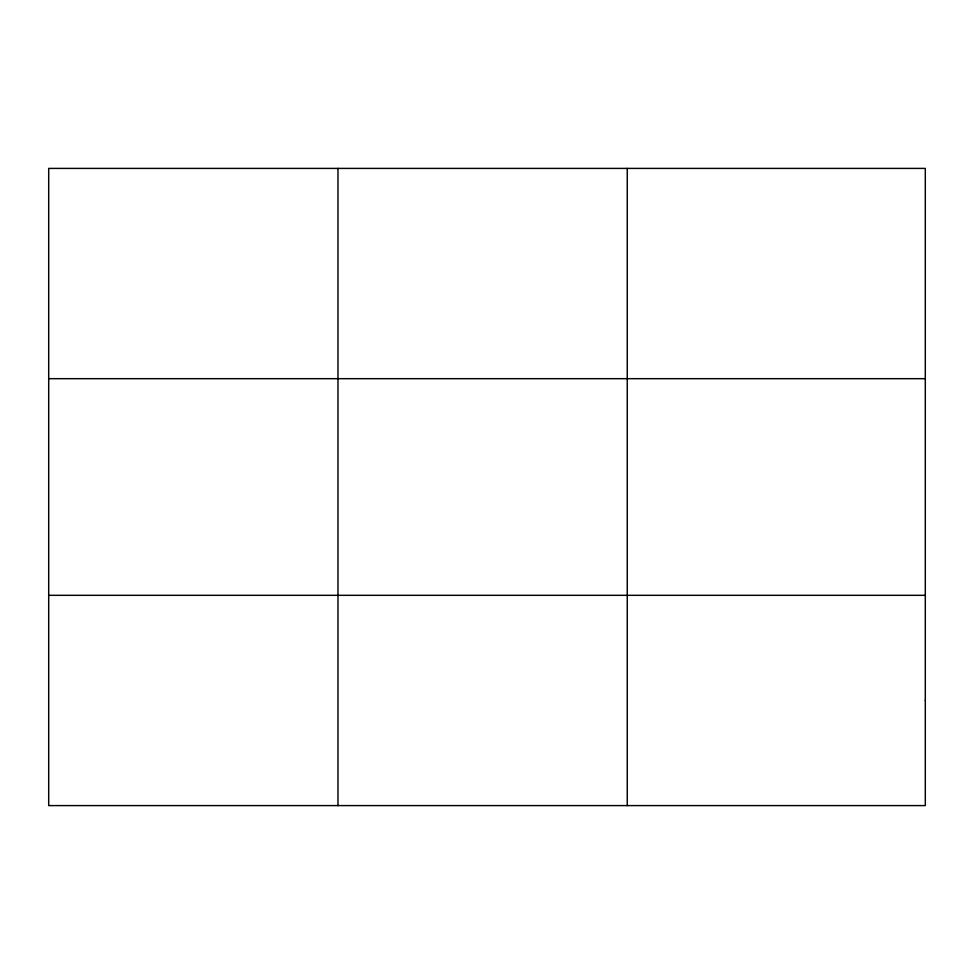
<?xml version="1.0" encoding="UTF-8"?>
<svg xmlns="http://www.w3.org/2000/svg" width="974" height="974" viewBox="0 0 974 974"><rect width="100%" height="100%" fill="white"/><g stroke="black" fill="none" stroke-linecap="round" stroke-linejoin="round"><path stroke-width="1.46" d="M337.978 805.595L337.978 168.405M627.256 805.595L627.256 168.405M48.7 378.679L925.3 378.679M48.7 595.321L925.3 595.321M925.3 700.464L925.3 805.595L48.7 805.595L48.7 168.405L925.3 168.405L925.3 700.464"/></g></svg>
